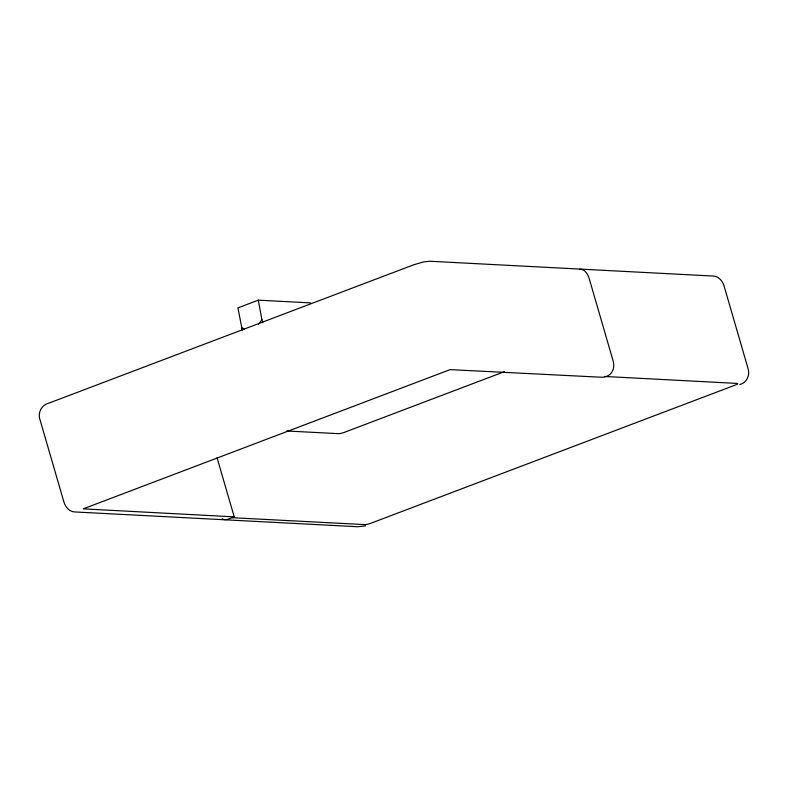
<?xml version="1.0" encoding="UTF-8"?>
<svg xmlns="http://www.w3.org/2000/svg" width="788" height="788" viewBox="0 0 788 788"><rect width="100%" height="100%" fill="white"/><g stroke="black" fill="none" stroke-linecap="round" stroke-linejoin="round"><path stroke-width="1.18" d="M258.434 324.479L261.902 319.701L258.297 300.159L237.927 307.891L242.271 330.113M739.794 384.574C747.103 382.741 750.412 374.458 747.802 367.671L724.123 286.162C722.744 281.267 718.853 276.312 713.416 276.066L429.992 261.252L423.717 261.882L413.808 264.758L49.624 402.865C41.754 404.441 37.194 412.843 40.188 420.329L63.867 501.838C65.246 506.723 69.127 511.688 74.564 511.934L357.988 526.748L365.622 525.832M504.399 371.67L343.952 432.504A4.6 0.768 -16.2 0 1 338.791 433.676L286.665 430.987M217.055 457.749L234.223 516.859L227.18 519.528L224.225 519.647M579.673 269.161C584.814 268.895 587.917 274.303 589.207 278.588L612.887 360.096C615.625 368.341 611.931 376.703 602.249 377.285L450.066 369.631L83.252 508.851L234.223 516.859M258.297 300.159L310.59 302.897M604.435 376.457L737.499 383.441A4.6 0.768 -16.2 0 1 735.962 384.8L370.37 523.449A4.6 0.768 -16.2 0 1 365.208 524.621L232.036 517.686M241.601 327.808L244.694 328.931M222.186 518.701L223.201 519.272M261.902 319.701L262.778 322.706"/></g></svg>
